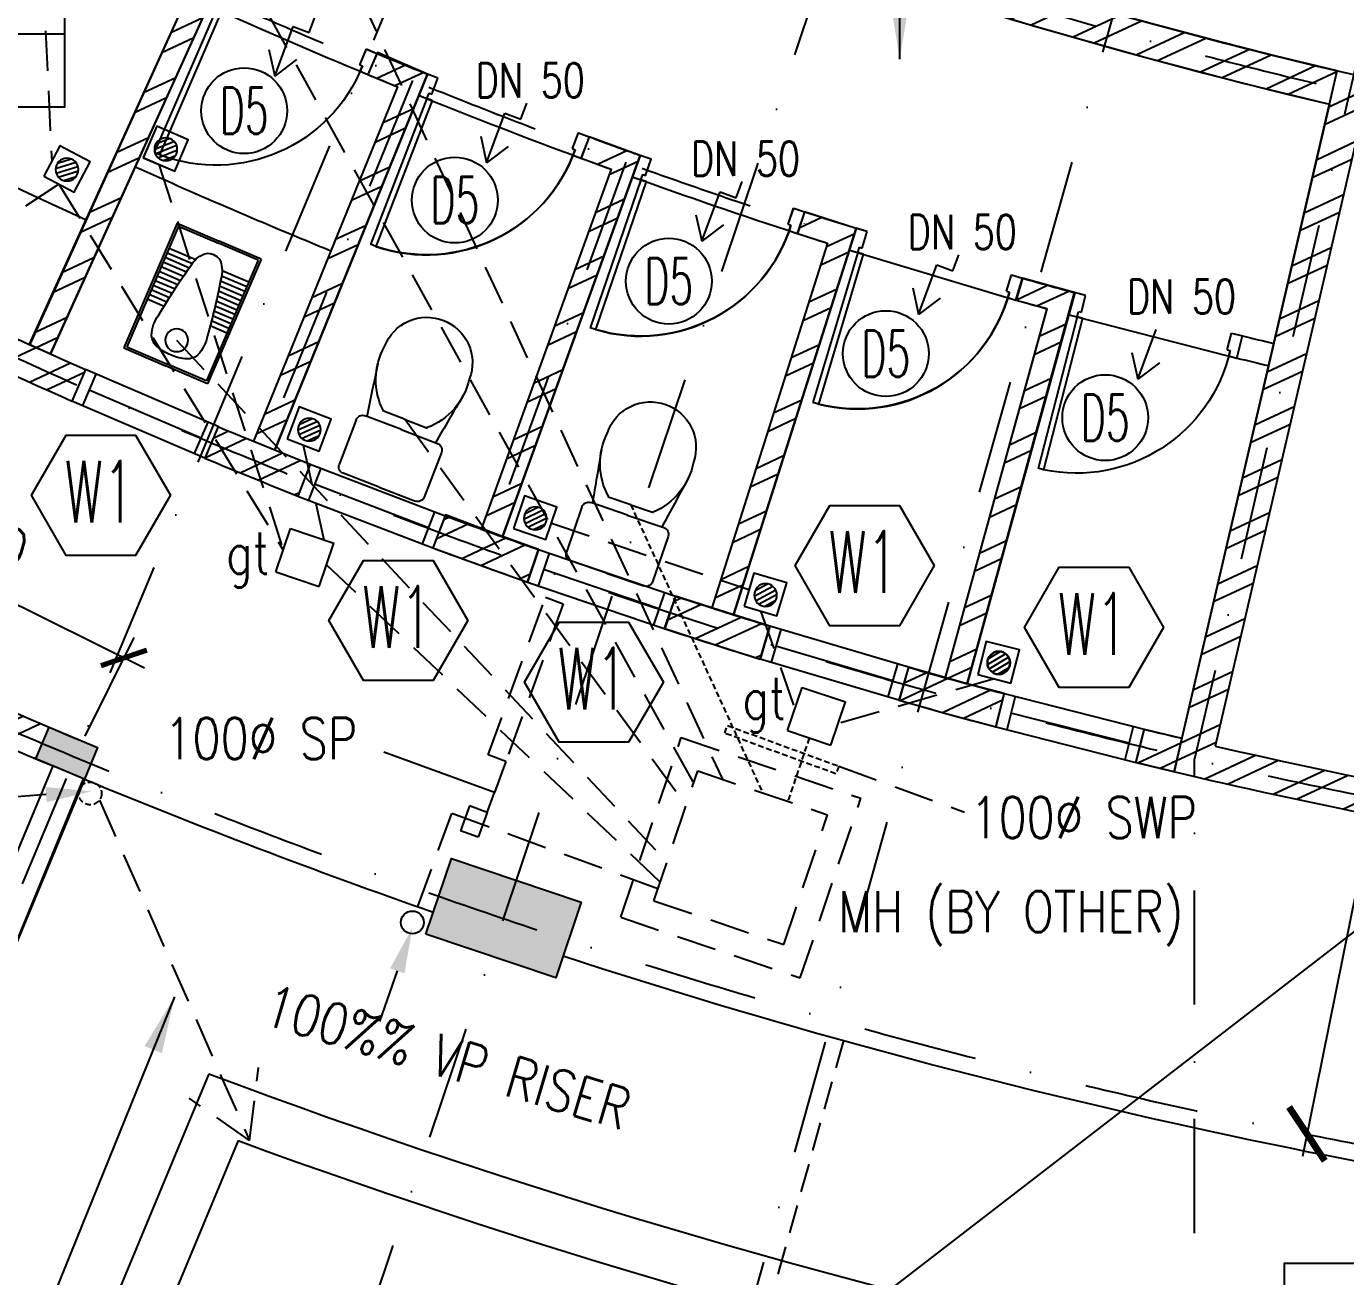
# Model space of a CAD drawing. Extents: x 2879167 to 2959690, y -882003 to -585933.
# Drawn here: x 2902902 to 2908680, y -758434 to -752961 of the extents above; entities that cross this region are included whole.
import ezdxf
from ezdxf.enums import TextEntityAlignment as Align

# ---------------------------------------------------------------- set-up
doc = ezdxf.new("R2010")
doc.units = 0
doc.header["$LTSCALE"] = 1000
doc.header["$MEASUREMENT"] = 0
doc.header["$PDMODE"] = 66
for name, pattern in [('DASHDOT', [1, 0.5, -0.25, 0, -0.25]), ('HIDDEN', [0.375, 0.25, -0.125]), ('HIDDEN2', [0.1875, 0.125, -0.0625])]:
    doc.linetypes.add(name, pattern=pattern)
doc.layers.get('0').update_dxf_attribs({"linetype": 'CONTINUOUS'})
doc.layers.get('DEFPOINTS').update_dxf_attribs({"linetype": 'CONTINUOUS'})
for name, color, linetype in [('-SP', 7, 'CONTINUOUS'), ('COL', 3, 'CONTINUOUS'), ('DIM', 5, 'CONTINUOUS'), ('DR', 5, 'CONTINUOUS'), ('DRAIN', 1, 'CONTINUOUS'), ('Finishes', 1, 'CONTINUOUS'), ('G.T', 52, 'CONTINUOUS'), ('GRID', 6, 'DASHDOT'), ('H', 6, 'CONTINUOUS'), ('h-x', 6, 'CONTINUOUS'), ('LINE', 7, 'CONTINUOUS'), ('SCH-WIN', 7, 'CONTINUOUS'), ('Sch_Door', 7, 'CONTINUOUS'), ('Sch_Window', 2, 'CONTINUOUS'), ('SP', 122, 'HIDDEN'), ('SPEC', 7, 'CONTINUOUS'), ('VP', 1, 'CONTINUOUS'), ('WALL', 2, 'CONTINUOUS'), ('WIN', 5, 'CONTINUOUS'), ('WP', 1, 'HIDDEN')]:
    doc.layers.add(name, color=color, linetype=linetype)
doc.styles.add('ROMANS', font='romans.shx')
doc.styles.get("Standard").update_dxf_attribs({"font": 'Helv.shx'})
doc.dimstyles.get("Standard").update_dxf_attribs({"dimscale": 5, "dimtxt": 1, "dimasz": 2, "dimexe": 1, "dimexo": 1, "dimgap": 1, "dimtad": 0, "dimtih": 1, "dimtoh": 1, "dimdec": 4, "dimzin": 0, "dimdsep": 46, "dimtxsty": 'ROMANS', "dimcen": 1, "dimadec": 0, "dimazin": 0, "dimtfac": 1, "dimtdec": 4, "dimtofl": 0, "dimtmove": 0, "dimatfit": 3, "dimfxl": 0, "dimtolj": 1, "dimtzin": 0, "dimarcsym": 0})
doc.dimstyles.new('STANDARD$0', dxfattribs={"dimscale": 0, "dimtxt": 8, "dimasz": 6, "dimexe": 1, "dimexo": 1, "dimgap": 3, "dimtad": 1, "dimdec": 0, "dimlfac": -1, "dimrnd": 1, "dimzin": 0, "dimdsep": 46, "dimtxsty": 'Standard', "dimcen": 0, "dimclrd": 5, "dimclre": 250, "dimadec": 0, "dimazin": 0, "dimtfac": 1, "dimtdec": 4, "dimtofl": 0, "dimtmove": 0, "dimatfit": 3, "dimfxl": 0, "dimtolj": 1, "dimtzin": 0, "dimarcsym": 0})
pattern_1 = [(25, (488140.78, 188080.5), (-79.240924, 169.93271), []), (25, (488223.83, 188050.26), (-79.240924, 169.93271), [])]

# ---------------------------------------------------------------- blocks, each defined once
blk = doc.blocks.new('A$C2AEF4111')
at = {"layer": 'DR'}
for p, q in [((50, 785), (0, 785)), ((50, 710), (50, 785)), ((710, 785), (760, 785)), ((710, 710), (710, 785)), ((37, 685), (37, 710)), ((50, 710), (37, 710)), ((723, 710), (710, 710)), ((723, 685), (723, 710)), ((37.4, 685), (0, 685)), ((698, 685), (698, 0.4)), ((698, 685), (723, 685)), ((760, 685), (723, 685)), ((723, 685), (723, 0)), ((698, 0.6), (723, 0.6))]:
    blk.add_line(p, q, dxfattribs=at)
blk.add_arc((726.6, 689.9), 689.9, 178.32637, 267.62674, dxfattribs=at)
blk = doc.blocks.new('WC1-AA-P')
for p, q in [((-200, -595), (-200, 0)), ((-200, 0), (0, 0)), ((200, 0), (0, 0)), ((200, -595), (200, 0)), ((-190, -585), (-190, -10)), ((-190, -10), (0, -10)), ((190, -10), (0, -10)), ((190, -585), (190, -10)), ((-190, -238.1), (-109.1, -238.1)), ((-190, -260.1), (-105.6, -260.1)), ((-190, -282.1), (-102.2, -282.1)), ((190, -282.1), (102.2, -282.1)), ((190, -260.1), (105.6, -260.1)), ((190, -238.1), (109.1, -238.1)), ((-190, -304.1), (-99.4, -304.1)), ((-190, -326.1), (-95.2, -326.1)), ((190, -326.1), (95.2, -326.1)), ((190, -304.1), (99.4, -304.1)), ((-190, -348.1), (-91.7, -348.1)), ((-190, -370.1), (-87.5, -370.1)), ((-190, -392.1), (-82.7, -392.1)), ((190, -392.1), (82.7, -392.1)), ((190, -370.1), (87.5, -370.1)), ((190, -348.1), (91.7, -348.1)), ((-190, -414.1), (-78.5, -414.1)), ((-190, -436.1), (-73.6, -436.1)), ((-190, -458.1), (-68.8, -458.1)), ((190, -458.1), (68.8, -458.1)), ((190, -436.1), (73.6, -436.1)), ((190, -414.1), (78.5, -414.1)), ((-190, -480.1), (-62.5, -480.1)), ((190, -480.1), (62.5, -480.1)), ((-200, -595), (0, -595)), ((-190, -585), (0, -585)), ((190, -585), (0, -585)), ((200, -595), (0, -595))]:
    blk.add_line(p, q)
blk.add_circle((-0.3, -122.5), 50)
for centre, radius, start, end in [((-7.2, -240.9), 188, 87.8826, 107.6175), ((7.2, -240.9), 188, 72.3825, 92.1174), ((45.8, -156.5), 166, 159.58955, 193.13024), ((-43.3, -134), 75.3, 106.06409, 151.9346), ((43.3, -134), 75.3, 28.0654, 73.93591), ((-45.8, -156.5), 166, 346.86976, 20.41045), ((2847.9, 190), 2988.5, 187.38536, 192.46133), ((-2847.9, 190), 2988.5, 347.53867, 352.61464), ((40.3, -437), 111.9, 189.22993, 229.64631), ((-40.3, -437), 111.9, 310.35369, 350.77007), ((-0.3, -468), 63, 239.54708, 270), ((0.3, -468), 63, 270, 300.45292)]:
    blk.add_arc(centre, radius, start, end)
blk = doc.blocks.new('WC-CAP-P')
for p, q in [((-84.1, 0), (-254.1, 0)), ((-85, 0), (85, 0)), ((-284.1, -240), (-284.1, -30)), ((115, -240), (115, -30)), ((-84.1, -270), (-254.1, -270)), ((-85, -270), (85, -270)), ((-274.1, -317.5), (-274.1, -317.5)), ((-84.1, -317.5), (-189.6, -317.5)), ((-85, -317.5), (20.5, -317.5)), ((105, -317.5), (105, -317.5))]:
    blk.add_line(p, q)
for centre, radius, start, end in [((-254.1, -30), 30, 90, 180), ((85, -30), 30, 0, 90), ((-254.1, -240), 30, 180, 270), ((23685.1, -4344.3), 24273.9, 170.33681, 170.89893), ((-23854.2, -4344.3), 24273.9, 9.10107, 9.66319), ((85, -240), 30, 270, 0), ((10.3, -540), 296.7, 131.76878, 188.34412), ((-179.4, -540), 296.7, 351.65588, 48.23122), ((-85.8, -584.8), 197.4, 179.51694, 271.02679), ((-83.3, -584.8), 197.4, 268.97321, 0.48306)]:
    blk.add_arc(centre, radius, start, end)
blk = doc.blocks.new('_ARCHTICK')
at = {"color": 0, "linetype": 'ByBlock', "const_width": 0.15}
blk.add_lwpolyline([(-0.5, -0.5), (0.5, 0.5)], dxfattribs=at)
blk = doc.blocks.new('*D31')
at = {"layer": 'DEFPOINTS', "color": 0}
for p in [(2914231.1, -729481.4), (2914231.1, -729481.4), (2913813.5, -731766.6), (2898231.1, -756033.2), (2931005.3, -757318)]:
    blk.add_point(p, dxfattribs=at)
at = {"layer": 'DIM'}
blk.add_arc((2914231.1, -729481.4), 2323, 238.92705, 301.07295, dxfattribs=at)
at = {"layer": 'DIM', "xscale": 200, "yscale": 200, "zscale": 200}
for p, rotation in [((2913032.1, -731471.1), 148.9270490380316), ((2915430.1, -731471.1), 31.07295098388072)]:
    blk.add_blockref('_ARCHTICK', p, dxfattribs=dict(at, rotation=rotation))
at = {"layer": 'DIM', "color": 7, "insert": (2914231.1, -731585.4), "char_height": 200, "attachment_point": 5, "rotation": 0, "style": 'ROMANS'}
blk.add_mtext('\\A1;62°8\'45"', dxfattribs=at)
blk = doc.blocks.new('*D41')
at = {"layer": 'DEFPOINTS', "color": 0}
for p in [(2914231.1, -729481.4), (2914231.1, -729481.4), (2903495.6, -761301), (2905581, -762927.2), (2910577.9, -763029.9)]:
    blk.add_point(p, dxfattribs=at)
at = {"layer": 'DIM'}
for p, q in [((2903463.6, -761395.7), (2903155.3, -762309.6)), ((2910567.1, -763129.3), (2910480.6, -763924.1))]:
    blk.add_line(p, q, dxfattribs=at)
blk.add_arc((2914231.1, -729481.4), 34546.3, 251.35623, 263.78541, dxfattribs=at)
at = {"layer": 'DIM', "xscale": 200, "yscale": 200, "zscale": 200}
for p, rotation in [((2903187.2, -762214.9), 161.3562291409188), ((2910491.4, -763824.7), 353.7854095700074)]:
    blk.add_blockref('_ARCHTICK', p, dxfattribs=dict(at, rotation=rotation))
at = {"layer": 'DIM', "color": 7, "insert": (2906842.8, -763004.1), "char_height": 200, "attachment_point": 5, "rotation": 347.57082, "style": 'ROMANS'}
blk.add_mtext('\\A1;12°25\'45"', dxfattribs=at)
blk = doc.blocks.new('*D42')
at = {"layer": 'DEFPOINTS', "color": 0}
for p in [(2914231.1, -729481.4), (2914231.1, -729481.4), (2896783.4, -758435.8), (2898591.6, -760268.8), (2903495.6, -761301)]:
    blk.add_point(p, dxfattribs=at)
at = {"layer": 'DIM'}
for p, q in [((2896731.8, -758521.4), (2896356.5, -759144.1)), ((2903463.6, -761395.7), (2903159.8, -762296.1))]:
    blk.add_line(p, q, dxfattribs=at)
blk.add_arc((2914231.1, -729481.4), 34532, 238.92705, 251.35623, dxfattribs=at)
at = {"layer": 'DIM', "xscale": 200, "yscale": 200, "zscale": 200}
for p, rotation in [((2896408.1, -759058.5), 148.9270488143155), ((2903191.8, -762201.4), 341.3562291409183)]:
    blk.add_blockref('_ARCHTICK', p, dxfattribs=dict(at, rotation=rotation))
at = {"layer": 'DIM', "color": 7, "insert": (2899806.7, -760615.3), "char_height": 200, "attachment_point": 5, "rotation": 335.14164, "style": 'ROMANS'}
blk.add_mtext('\\A1;12°25\'45"', dxfattribs=at)
blk = doc.blocks.new('*D66')
at = {"layer": 'DEFPOINTS', "color": 0}
for p in [(2901671.6, -754906.6), (2901398.4, -755459.7), (2903115.7, -756158.3)]:
    blk.add_point(p, dxfattribs=at)
at = {"layer": 'DIM', "color": 0}
for p, q in [((2901442.7, -755370), (2901715.9, -754817)), ((2903419.2, -755769.9), (2901581.9, -754862.3)), ((2903160, -756068.7), (2903373.8, -755635.9))]:
    blk.add_line(p, q, dxfattribs=at)
at = {"layer": 'DIM', "color": 0, "xscale": 150, "yscale": 150, "zscale": 150}
for p, rotation in [((2901671.6, -754906.6), 153.7115797951423), ((2903329.5, -755725.6), 333.7115797951423)]:
    blk.add_blockref('_ARCHTICK', p, dxfattribs=dict(at, rotation=rotation))
at = {"layer": 'DIM', "color": 7, "insert": (2902589.1, -755136.8), "char_height": 200, "attachment_point": 5, "rotation": 333.71158, "style": 'ROMANS'}
blk.add_mtext('\\A1;1850', dxfattribs=at)
blk = doc.blocks.new('A$C061803DA')
at = {"layer": 'LINE', "color": 5}
for p, q in [((71.8, 123.1), (27.9, 79.3)), ((96.6, 119.7), (31.3, 54.4)), ((113.5, 108.3), (42.8, 37.6)), ((124.9, 91.4), (59.6, 26.1)), ((126.8, 65.1), (85.9, 24.2))]:
    blk.add_line(p, q, dxfattribs=at)
at = {"layer": 'LINE', "color": 5, "linetype": 'Continuous'}
blk.add_lwpolyline([(150, 150), (150, 0), (0, 0), (0, 150)], close=True, dxfattribs=at)
at = {"layer": 'LINE', "color": 5}
blk.add_circle((77.5, 73.5), 50, dxfattribs=at)
blk = doc.blocks.new('*D75')
at = {"layer": 'DEFPOINTS', "color": 0}
for p in [(2914231.1, -729481.4), (2914231.1, -729481.4), (2901771.2, -761448.6), (2900803, -761708.8), (2903074.2, -762550)]:
    blk.add_point(p, dxfattribs=at)
at = {"layer": 'DIM'}
blk.add_arc((2914231.1, -729481.4), 34309.7, 247.38014, 251.35624, dxfattribs=at)
at = {"layer": 'DIM', "xscale": 200, "yscale": 200, "zscale": 200}
for p, rotation in [((2901035.1, -761151.9), 157.3801448760724), ((2903262.9, -761990.6), 341.3562392169155)]:
    blk.add_blockref('_ARCHTICK', p, dxfattribs=dict(at, rotation=rotation))
at = {"layer": 'DIM', "color": 7, "insert": (2902218.9, -761385.6), "char_height": 200, "attachment_point": 5, "rotation": 339.36819, "style": 'ROMANS'}
blk.add_mtext('\\A1;3°58\'34"', dxfattribs=at)
blk = doc.blocks.new('*D76')
at = {"layer": 'DEFPOINTS', "color": 0}
for p in [(2914231.1, -729481.4), (2914231.1, -729481.4), (2903828.1, -762175.9), (2903070, -762562.4), (2904804.9, -763097.8)]:
    blk.add_point(p, dxfattribs=at)
at = {"layer": 'DIM'}
blk.add_arc((2914231.1, -729481.4), 34309.7, 251.35623, 254.33615, dxfattribs=at)
at = {"layer": 'DIM', "xscale": 200, "yscale": 200, "zscale": 200}
for p, rotation in [((2903262.9, -761990.6), 161.3562293810234), ((2904967.8, -762516.9), 344.3361454312286)]:
    blk.add_blockref('_ARCHTICK', p, dxfattribs=dict(at, rotation=rotation))
at = {"layer": 'DIM', "color": 7, "insert": (2904176.5, -762055.5), "char_height": 200, "attachment_point": 5, "rotation": 342.84619, "style": 'ROMANS'}
blk.add_mtext('\\A1;2°58\'48"', dxfattribs=at)
blk = doc.blocks.new('*D130')
at = {"layer": 'DEFPOINTS', "color": 0, "ltscale": 0.1}
for p in [(2914231.1, -729481.4), (2908510.4, -757809.5)]:
    blk.add_point(p, dxfattribs=at)
at = {"layer": 'DIM', "ltscale": 0.1}
blk.add_line((2914250.9, -729383.4), (2908490.6, -757907.6), dxfattribs=at)
at = {"layer": 'DIM', "ltscale": 0.1, "xscale": 200, "yscale": 200, "zscale": 200, "rotation": 258.5830123765257}
blk.add_blockref('_ARCHTICK', (2908510.4, -757809.5), dxfattribs=at)
at = {"layer": 'DIM', "color": 7, "ltscale": 0.1, "insert": (2909549.8, -751436.9), "char_height": 200, "attachment_point": 5, "rotation": 78.58301, "style": 'ROMANS'}
blk.add_mtext('\\A1;R28900', dxfattribs=at)

msp = doc.modelspace()

# ---------------------------------------------------------------- hatches: boundary and pattern name
at = {"layer": 'H', "ltscale": 0.1}
h = msp.add_hatch(dxfattribs=at)
h.set_pattern_fill('ANSI32', color=256, scale=500, angle=340, style=0)
h.set_pattern_definition(pattern_1)
h.paths.add_polyline_path([(2901043.8, -751510.9, 0.001009), (2901132.9, -751564), (2901207.1, -751433.7, -0.002449), (2900992.7, -751305), (2900691.8, -751804.4), (2900820.3, -751881.8)])
h.paths.add_polyline_path([(2900063.7, -752846.8), (2899986.3, -752975.2, 0.032012), (2903101.9, -754601.5), (2903101.9, -754601.5), (2903161.1, -754463.6, -0.032)])
h.paths.add_polyline_path([(2903742.6, -754713.3), (2903683.4, -754851.1, 0.00401), (2904091.7, -755017), (2904091.7, -755017), (2904145.4, -754877, -0.003978)])
h = msp.add_hatch(dxfattribs=at)
h.set_pattern_fill('ANSI32', color=256, scale=500, angle=340, style=0)
h.set_pattern_definition(pattern_1)
h.paths.add_polyline_path([(2904844.8, -751922.5), (2904796.4, -752064.8), (2905067.6, -752178.3), (2905491.7, -752342.9), (2905899.6, -752502.1), (2906331.1, -752646.4), (2906799.8, -752800.9), (2907327.3, -752962.5), (2907811.2, -753099.4), (2908231.7, -753209.7), (2908608.6, -753301.8), (2908642.6, -753155.7), (2908369.3, -753089.6), (2908102.3, -753021.6), (2907826.4, -752948.1), (2907422.6, -752834.1), (2907004.7, -752708.2), (2906529.8, -752555.1), (2906218.5, -752448.8), (2905962.2, -752357.8), (2905670.4, -752250.2), (2905403.9, -752148.3), (2905098.2, -752026.8)])
h = msp.add_hatch(dxfattribs=at)
h.set_pattern_fill('ANSI32', color=256, scale=500, angle=340, style=0)
h.set_pattern_definition(pattern_1)
h.paths.add_polyline_path([(2904658.3, -753170.3), (2904439.6, -753075.7), (2904397.8, -753172.4), (2904528, -753225.3), (2903897.4, -754777), (2903990, -754814.7)])
h.paths.add_polyline_path([(2903740.3, -752778.3), (2903649.2, -752737), (2902914, -754352.6), (2903008.3, -754395.3)])
h.paths.add_polyline_path([(2905367.1, -753444.5), (2905332.4, -753538.3), (2905462.9, -753586.2), (2904893.4, -755161.4), (2904987.4, -755195.4), (2905590.9, -753526.2)])
h.paths.add_polyline_path([(2905145.1, -755251.6), (2904987.7, -755194.6), (2904738.1, -755098.8), (2904682.5, -755243.8), (2904889.4, -755319.5), (2905096.9, -755393.6)])
h.paths.add_polyline_path([(2906116.1, -755730.6), (2906158.7, -755586.8), (2905903.6, -755506.6), (2905744.4, -755455.1), (2905697.8, -755597.6), (2905905.8, -755664.7)])
h.paths.add_polyline_path([(2906536.8, -753845.3), (2906309.9, -753772.6), (2906278.9, -753867.6), (2906411.3, -753910.3), (2905903.6, -755506.6), (2905998.9, -755536.9)])
h.paths.add_polyline_path([(2907492.8, -754126.8), (2907379.4, -754095.6), (2907264.6, -754063.3), (2907237.3, -754159.5), (2907371.6, -754196.5), (2906926.6, -755812), (2907023, -755838.6)])
h.paths.add_polyline_path([(2907184.6, -755882.2), (2907023, -755838.6), (2906765.4, -755766.7), (2906724.4, -755911), (2906935, -755969.9), (2907147.6, -756027.6)])
h.paths.add_polyline_path([(2907962.4, -756077.6), (2907928.4, -756223.7), (2907760.9, -756183.7), (2907797.9, -756038.3)])
h = msp.add_hatch(dxfattribs=at)
h.set_pattern_fill('ANSI32', color=256, scale=500, angle=340, style=0)
h.set_pattern_definition(pattern_1)
h.paths.add_polyline_path([(2911688.5, -753673.2, -0.031785), (2908642.6, -753155.7), (2908608.6, -753301.8), (2908342.2, -754446.2), (2908342.2, -754446.2), (2908342.2, -754446.2), (2907928.4, -756223.7, 0.031424), (2911329.5, -756802.8), (2911418.8, -755982.7), (2911269.6, -755966.5), (2911196.6, -756637.4, -0.028684), (2908108.5, -756111.6), (2908754.7, -753335.8, 0.028522), (2911505.1, -753804.1), (2911432, -754475.3), (2911581.1, -754491.5), (2911654.2, -753820.4)])
h = msp.add_hatch(dxfattribs=at)
h.set_pattern_fill('ANSI32', color=256, scale=500, angle=340, style=0)
h.set_pattern_definition(pattern_1)
h.paths.add_polyline_path([(2899611.5, -754323.8), (2899534, -754452.3, 0.03297), (2902944, -756167.6), (2902944, -756167.6), (2903001.9, -756029.2, -0.032951)])
h = msp.add_hatch(dxfattribs=at)
h.set_pattern_fill('AR-CONC', color=256, scale=35, style=0)
h.set_pattern_definition([(50, (488140.78, 188080.5), (251.041064, -21.963247), [26.25, -288.75]), (355, (488140.78, 188080.5), (-48.562967, 263.267247), [21, -231]), (100.4514, (488161.7, 188078.67), (202.478284, 241.30384), [22.309067, -245.39974]), (46.1842, (488140.78, 188150.5), (373.534367, -57.931655), [39.375, -433.125]), (96.6356, (488171.9, 188145.67), (327.131947, 340.941255), [33.4636, -368.09955]), (351.1842, (488140.78, 188150.5), (327.13168, 340.94151), [31.5, -346.5]), (21, (488175.78, 188133), (208.917468, -140.916612), [26.25, -288.75]), (326, (488175.78, 188133), (85.160366, 253.802516), [21, -231]), (71.4514, (488193.19, 188121.25), (294.07792, 112.885674), [22.309067, -245.39974]), (37.5, (488140.78, 188080.495), (4.2559494, 116.5128488), [0, -228.2, 0, -234.5, 0, -231.875]), (7.5, (488140.78, 188080.5), (92.074338, 138.044099), [0, -133.7, 0, -222.95, 0, -88.375]), (327.5, (488062.73, 188080.495), (186.8378527, -7.894205), [0, -87.5, 0, -273, 0, -362.25]), (317.5, (488027.73, 188080.5), (204.115159, 35.036744), [0, -113.75, 0, -181.3, 0, -257.25])])
h.paths.add_polyline_path([(2903214, -756117.9), (2903213.9, -756117.9, -0.001991), (2903002.1, -756029.3), (2903001.9, -756029.2), (2902944, -756167.6), (2903156.2, -756256.3), (2903156.2, -756256.3)])
h.paths.add_polyline_path([(2905332.5, -756795), (2904764, -756603.1), (2904652.1, -756934.8), (2904794.2, -756982.7), (2904794.2, -756982.7), (2905220.6, -757126.6)])
h.paths.add_polyline_path([(2897688.2, -757369.3), (2897628, -757333.1, -0.001769), (2897431.3, -757214.9), (2897431.1, -757214.8), (2897353.8, -757343.3), (2897550.9, -757461.8, 0.000537), (2897611.1, -757497.6)])
h.paths.add_polyline_path([(2901771.2, -759579.3), (2901494.6, -759463.2), (2901552.6, -759324.9), (2901829.2, -759440.9)])

# ---------------------------------------------------------------- linework, layer by layer
at = {"layer": '-SP', "ltscale": 0.1}
for p, q in [((2904952.2, -756315), (2904467.1, -756137.9)), ((2904920.4, -756402), (2904952.2, -756315)), ((2904842.6, -756373.6), (2904802.8, -756482.7)), ((2904920.4, -756402), (2904842.6, -756373.6)), ((2904920.4, -756402), (2904880.6, -756511.1)), ((2904880.6, -756511.1), (2904802.8, -756482.7))]:
    msp.add_line(p, q, dxfattribs=at)
at = {"ltscale": 2}
for p, q in [((2906507.8, -753941), (2907236.1, -754159.2)), ((2907467.8, -754223.7), (2908204.1, -754413.3)), ((2903702, -757546.3), (2902316.6, -760871.3))]:
    msp.add_line(p, q, dxfattribs=at)
for radius, start, end in [(26725, 239.08431, 245.53845), (25650, 245.75693, 247.45843), (25650, 247.99562, 249.69712), (26425, 245.75366, 247.77552), (25650, 250.23431, 251.93578), (28975, 247.52844, 250.76299), (28975, 251.94947, 263.19217), (29975, 249.43539, 266.55731)]:
    msp.add_arc((2914231.1, -729481.4), radius, start, end, dxfattribs=at)
at = {"layer": 'COL', "color": 3, "ltscale": 2}
for points in [[(2903156.2, -756256.3), (2902944, -756167.6), (2903001.9, -756029.2), (2903214, -756117.9)], [(2904652.1, -756934.8), (2904764, -756603.1), (2905332.5, -756795), (2905220.6, -757126.6)]]:
    msp.add_lwpolyline(points, close=True, dxfattribs=at)
at = {"layer": 'DIM', "ltscale": 0.1}
msp.add_line((2879495.8, -779461.5), (2957224.8, -719510.5), dxfattribs=at)
at = {"layer": 'DR'}
for p, q in [((2903734.5, -752884.7), (2903462.5, -753513.4)), ((2903757.5, -752894.7), (2903485.7, -753523)), ((2904362.1, -753129), (2904391.9, -753060.2)), ((2904391.9, -753060.2), (2904437.8, -753080)), ((2904362.1, -753129), (2904374.1, -753134.2)), ((2904364.1, -753157.1), (2904374.1, -753134.2)), ((2904363.8, -753157), (2904398.1, -753171.8)), ((2904704.9, -753188.3), (2904658.3, -753170.3)), ((2904677.9, -753258.3), (2904704.9, -753188.3)), ((2904622.2, -753263.6), (2904656.7, -753276.9)), ((2904656.7, -753276.9), (2904665.7, -753253.6)), ((2904665.7, -753253.6), (2904677.9, -753258.3)), ((2904656.7, -753276.9), (2904409.5, -753915.8)), ((2904680, -753285.9), (2904433, -753924.4)), ((2904680, -753285.9), (2904656.7, -753276.9)), ((2905293.4, -753496.4), (2905320.5, -753426.5)), ((2905320.5, -753426.5), (2905367.1, -753444.5)), ((2905293.4, -753496.4), (2905305.5, -753501.1)), ((2905296.2, -753524.3), (2905331, -753537.8)), ((2905296.5, -753524.4), (2905305.5, -753501.1)), ((2905638.2, -753542.4), (2905590.9, -753526.2)), ((2905613.9, -753613.3), (2905638.2, -753542.4)), ((2905593.5, -753632.7), (2905601.6, -753609.1)), ((2905601.6, -753609.1), (2905613.9, -753613.3)), ((2905593.5, -753632.7), (2905371.4, -754280.7)), ((2905617.2, -753640.9), (2905395.2, -754288.4)), ((2905558.5, -753620.7), (2905593.5, -753632.7)), ((2905617.2, -753640.9), (2905593.5, -753632.7)), ((2906238.3, -753827.3), (2906262.6, -753756.4)), ((2906262.6, -753756.4), (2906309.9, -753772.6)), ((2906238.3, -753827.3), (2906250.6, -753831.5)), ((2906242.5, -753855.2), (2906250.6, -753831.5)), ((2906242.1, -753855.1), (2906277.5, -753867.2)), ((2906584.4, -753859.6), (2906536.5, -753845.2)), ((2906562.9, -753931.4), (2906584.4, -753859.6)), ((2904433.1, -753924.2), (2904409.8, -753915.2)), ((2904433.1, -753924.2), (2904409.8, -753915.2)), ((2906543.3, -753951.6), (2906346.7, -754607.8)), ((2906567.2, -753958.8), (2906370.8, -754614.6)), ((2906507.8, -753941), (2906543.3, -753951.6)), ((2906543.3, -753951.6), (2906550.5, -753927.7)), ((2906567.2, -753958.8), (2906543.3, -753951.6)), ((2906550.5, -753927.7), (2906562.9, -753931.4)), ((2907195.1, -754120.8), (2907216.7, -754049)), ((2907216.7, -754049), (2907264.6, -754063.3)), ((2907195.1, -754120.8), (2907207.6, -754124.5)), ((2907200.4, -754148.5), (2907207.6, -754124.5)), ((2907200.1, -754148.4), (2907235.9, -754159.1)), ((2905395.2, -754288.3), (2905371.6, -754280.2)), ((2906370.8, -754614.4), (2906346.9, -754607.3))]:
    msp.add_line(p, q, dxfattribs=at)
for centre, start, end in [((2904655.1, -753271.1), 251.2215, 340.52188), ((2905591.7, -753627), 253.45253, 342.75291), ((2906541.3, -753946), 255.6982, 344.99858)]:
    msp.add_arc(centre, 689.9, start, end, dxfattribs=at)
at = {"layer": 'DRAIN', "color": 1, "ltscale": 2}
msp.add_line((2903829.3, -757838.8), (2902443.5, -761164.7), dxfattribs=at)
msp.add_arc((2914231.1, -729481.4), 30205, 249.85636, 266.58356, dxfattribs=at)
at = {"layer": 'Finishes'}
msp.add_line((2901870.6, -752993.2), (2903070.8, -752993.2), dxfattribs=at)
msp.add_lwpolyline([(2901870.6, -753312.8), (2903070.8, -753312.8), (2903070.8, -752672.9), (2901870.6, -752672.9)], close=True, dxfattribs=at)
at = {"layer": 'G.T', "ltscale": 0.1}
for p, q in [((2903995.4, -755348.6), (2904059.4, -755159.1)), ((2904059.4, -755159.1), (2904248.9, -755223.1)), ((2904185, -755412.6), (2904248.9, -755223.1)), ((2903995.4, -755348.6), (2904185, -755412.6)), ((2906236, -756044.1), (2906299.9, -755854.6)), ((2906299.9, -755854.6), (2906489.4, -755918.6)), ((2906425.5, -756108.1), (2906489.4, -755918.6)), ((2906236, -756044.1), (2906425.5, -756108.1))]:
    msp.add_line(p, q, dxfattribs=at)
at = {"layer": 'GRID'}
for p, q in [((2914231.1, -729481.4), (2900803, -761708.8)), ((2903070, -762562.4), (2914231.1, -729481.4)), ((2914231.1, -729481.4), (2904804.9, -763097.8)), ((2914231.1, -729481.4), (2908018.4, -756167.8)), ((2904593.1, -753197.8), (2903915.5, -754865.4)), ((2905526.9, -753556.2), (2904914.9, -755249)), ((2908018.4, -766244.5), (2908018.4, -756167.8))]:
    msp.add_line(p, q, dxfattribs=at)
for radius, start, end in [(24400, 238.92705, 301.24907), (25600, 239.10316, 252.4173), (27400, 234.58389, 305.41611), (28900, 234.80971, 305.04123), (32500, 235.39893, 304.60107)]:
    msp.add_arc((2914231.1, -729481.4), radius, start, end, dxfattribs=at)
at = {"layer": 'H', "color": 2, "lineweight": 0, "ltscale": 0.1}
for p, q in [((2903164.6, -753807.5), (2903649.2, -752737)), ((2904437.8, -753080), (2904398.1, -753171.8)), ((2904528, -753225.3), (2904236.2, -753943.3)), ((2903379.4, -753575.4), (2903008.3, -754395.3)), ((2906309.9, -753772.6), (2906277.5, -753867.2)), ((2903101.9, -754601.5), (2903161.1, -754463.6)), ((2903161.1, -754463.6), (2903101.9, -754601.5))]:
    msp.add_line(p, q, dxfattribs=at)
at = {"layer": 'H', "color": 5, "lineweight": 0, "ltscale": 0.1}
for p, q in [((2904362.1, -753129), (2904391.9, -753060.2)), ((2904391.9, -753060.2), (2904436.3, -753079.4)), ((2904374.1, -753134.2), (2904362.1, -753129)), ((2904363.9, -753157.6), (2904374.1, -753134.2)), ((2904658.3, -753170.3), (2904704.9, -753188.3)), ((2904704.9, -753188.3), (2904658.3, -753170.3)), ((2904704.9, -753188.3), (2904677.9, -753258.3)), ((2904677.9, -753258.3), (2904704.9, -753188.3)), ((2904665.7, -753253.6), (2904656.7, -753276.9)), ((2904656.7, -753276.9), (2904665.7, -753253.6)), ((2904677.9, -753258.3), (2904665.7, -753253.6)), ((2904665.7, -753253.6), (2904677.9, -753258.3)), ((2904409.8, -753915.2), (2904656.7, -753276.9)), ((2904680, -753285.9), (2904471.2, -753825.8)), ((2904656.7, -753276.9), (2904680, -753285.9)), ((2905293.4, -753496.4), (2905320.5, -753426.5)), ((2905320.5, -753426.5), (2905293.4, -753496.4)), ((2905320.5, -753426.5), (2905367.1, -753444.5)), ((2905367.1, -753444.5), (2905320.5, -753426.5)), ((2905305.5, -753501.1), (2905293.4, -753496.4)), ((2905293.4, -753496.4), (2905305.5, -753501.1)), ((2905590.9, -753526.2), (2905638.2, -753542.4)), ((2905638.2, -753542.4), (2905590.9, -753526.2)), ((2905638.2, -753542.4), (2905613.9, -753613.3)), ((2905613.9, -753613.3), (2905638.2, -753542.4)), ((2905601.6, -753609.1), (2905593.5, -753632.7)), ((2905593.5, -753632.7), (2905601.6, -753609.1)), ((2905613.9, -753613.3), (2905601.6, -753609.1)), ((2905601.6, -753609.1), (2905613.9, -753613.3)), ((2905593.5, -753632.7), (2905617.2, -753640.9)), ((2906238.3, -753827.3), (2906262.6, -753756.4)), ((2906262.6, -753756.4), (2906309.9, -753772.6)), ((2906250.6, -753831.5), (2906238.3, -753827.3)), ((2906242.5, -753855.2), (2906250.6, -753831.5)), ((2906242.7, -753855.3), (2906242.5, -753855.2)), ((2906277.5, -753867.2), (2906242.7, -753855.3)), ((2904412.9, -753916.4), (2904409.8, -753915.2)), ((2903101.9, -754601.5), (2903101.9, -754601.5))]:
    msp.add_line(p, q, dxfattribs=at)
at = {"layer": 'H', "color": 2, "lineweight": 0, "ltscale": 0.1}
for radius, start, end in [(27325, 238.76979, 246.1011), (27475, 238.77065, 246.10473), (27475, 238.77065, 246.10473), (25550, 247.45815, 247.99606), (25550, 247.46173, 247.99606), (25650, 247.45843, 247.77224), (25550, 249.70044, 250.23474), (25550, 249.70044, 250.23474), (27325, 245.75009, 246.1011)]:
    msp.add_arc((2914231.1, -729481.4), radius, start, end, dxfattribs=at)
at = {"layer": 'H', "color": 7, "lineweight": 0, "ltscale": 0.1}
for radius, start, end in [(25650, 245.89919, 247.37574), (26425, 245.75366, 247.77552)]:
    msp.add_arc((2914231.1, -729481.4), radius, start, end, dxfattribs=at)
at = {"layer": 'H', "color": 5, "lineweight": 0, "ltscale": 0.1}
msp.add_arc((2905591.7, -753627), 689.9, 312.87705, 340.67632, dxfattribs=at)
msp.add_arc((2905591.7, -753627), 689.9, 312.87705, 340.67632, dxfattribs=at)
at = {"layer": 'h-x', "ltscale": 0.1}
msp.add_line((2907928.4, -756223.7), (2908642.6, -753155.7), dxfattribs=at)
for points in [[(2904844.8, -751922.5), (2904796.4, -752064.8), (2905067.6, -752178.3), (2905491.7, -752342.9), (2905899.6, -752502.1), (2906331.1, -752646.4), (2906799.8, -752801), (2907327.3, -752962.5), (2907811.2, -753099.4), (2908231.7, -753209.7), (2908608.6, -753301.8), (2908642.6, -753155.7), (2908369.3, -753089.6), (2908102.3, -753021.6), (2907826.4, -752948.1), (2907422.6, -752834.1), (2907004.7, -752708.2), (2906529.8, -752555.1), (2906218.5, -752448.8), (2905962.2, -752357.8), (2905670.4, -752250.2), (2905403.9, -752148.3), (2905098.2, -752026.8)], [(2903740.3, -752778.3), (2903649.2, -752737), (2902914, -754352.6), (2903008.3, -754395.3)], [(2904658.3, -753170.3), (2904439.6, -753075.7), (2904397.8, -753172.4), (2904528, -753225.3), (2903897.4, -754777.1), (2903990, -754814.7)], [(2905367.1, -753444.5), (2905332.4, -753538.3), (2905462.9, -753586.2), (2904893.4, -755161.4), (2904987.4, -755195.4), (2905590.9, -753526.2)], [(2906536.8, -753845.3), (2906309.9, -753772.6), (2906278.9, -753867.6), (2906411.3, -753910.3), (2905903.6, -755506.6), (2905998.9, -755536.9)], [(2907492.8, -754126.8), (2907379.4, -754095.6), (2907264.6, -754063.3), (2907237.3, -754159.5), (2907371.6, -754196.5), (2906926.6, -755812), (2907023, -755838.6)], [(2905145.1, -755251.6), (2904987.7, -755194.6), (2904738.1, -755098.8), (2904682.5, -755243.8), (2904889.4, -755319.5), (2905096.9, -755393.6)], [(2906116.1, -755730.6), (2906158.7, -755586.8), (2905903.6, -755506.6), (2905744.4, -755455.1), (2905697.8, -755597.6), (2905905.8, -755664.7)], [(2907184.6, -755882.2), (2907023, -755838.6), (2906765.4, -755766.7), (2906724.4, -755911), (2906935, -755969.9), (2907147.6, -756027.6)], [(2907962.4, -756077.6), (2907928.4, -756223.7), (2907760.9, -756183.7), (2907797.9, -756038.3)], [(2901690.8, -759383.3), (2901829.1, -759441.3), (2901909.8, -759247.7), (2902017, -758990.4), (2902299.6, -758312), (2902597.1, -757598.1), (2902833.9, -757029.7), (2902925.4, -756810.2), (2902981.5, -756671.1), (2903152, -756254.6), (2903017.7, -756198.7)]]:
    msp.add_lwpolyline(points, close=True, dxfattribs=at)
at = {"layer": 'LINE', "color": 5}
for p, q in [((2907111.3, -755754.4), (2907190.6, -755707.2)), ((2907114.1, -755729.4), (2907167.4, -755697.7))]:
    msp.add_line(p, q, dxfattribs=at)
at = {"layer": 'LINE', "color": 5, "linetype": 'Continuous'}
for points in [[(2903414, -753535.9), (2903551.9, -753595), (2903611.1, -753457.2), (2903473.2, -753398)], [(2902978.5, -753616.5), (2903111.4, -753686.2), (2903181.1, -753553.4), (2903048.2, -753483.7)], [(2907068.7, -755798.6), (2907214.1, -755835.6), (2907251.1, -755690.3), (2907105.7, -755653.3)]]:
    msp.add_lwpolyline(points, close=True, dxfattribs=at)
at = {"layer": 'LINE', "color": 5}
msp.add_circle((2907160.8, -755747.3), 50, dxfattribs=at)
at = {"layer": 'SCH-WIN', "ltscale": 0.1}
for points in [[(2903532.8, -755013.6), (2903380.8, -755276.9), (2903076.8, -755276.9), (2902924.8, -755013.6), (2903076.8, -754750.4), (2903380.8, -754750.4)], [(2906877.4, -755321.4), (2906725.4, -755584.6), (2906421.4, -755584.6), (2906269.4, -755321.4), (2906421.4, -755058.1), (2906725.4, -755058.1)], [(2904835.2, -755561.9), (2904683.2, -755825.2), (2904379.2, -755825.2), (2904227.2, -755561.9), (2904379.2, -755298.7), (2904683.2, -755298.7)], [(2907881.8, -755592.3), (2907729.8, -755855.6), (2907425.9, -755855.6), (2907273.9, -755592.3), (2907425.9, -755329.1), (2907729.8, -755329.1)], [(2905691.9, -755831.7), (2905539.9, -756095), (2905235.9, -756095), (2905083.9, -755831.7), (2905235.9, -755568.5), (2905539.9, -755568.5)]]:
    msp.add_lwpolyline(points, close=True, dxfattribs=at)
at = {"layer": 'Sch_Door', "ltscale": 0.1}
for centre in [(2903856.2, -753330.3), (2904778.9, -753721.6), (2905716, -754076.5), (2906666.4, -754393.7), (2907627, -754674)]:
    msp.add_circle(centre, 187.8, dxfattribs=at)
at = {"layer": 'SP', "ltscale": 0.7}
for p, q in [((2903193.7, -751522.2), (2905824, -756275.3)), ((2903919.5, -751870.8), (2905950.4, -756256.9)), ((2903560.3, -754335), (2905708, -756619.2)), ((2904560.9, -754681.8), (2905791.7, -756371)), ((2904924.1, -756150.4), (2905176, -755460.5)), ((2905176, -755460.5), (2905253.8, -755489)), ((2905253.8, -755489), (2905001.9, -756178.8)), ((2905001.9, -756178.8), (2904924.1, -756150.4)), ((2905001.9, -756178.8), (2904952.2, -756315))]:
    msp.add_line(p, q, dxfattribs=at)
at = {"layer": 'SP', "ltscale": 0.1}
msp.add_line((2905548.9, -755055.3), (2906126.8, -756316.4), dxfattribs=at)
at = {"layer": 'SPEC', "color": 7}
for p, q in [((2904140.4, -752987.8), (2904166.4, -752917.4)), ((2903990.1, -753178.4), (2904070.1, -752961.8)), ((2904070.1, -752961.8), (2904140.4, -752987.8)), ((2903964.6, -753062.4), (2903990.1, -753178.4)), ((2904084.9, -753106.8), (2903990.1, -753178.4)), ((2905067.8, -753367.6), (2905093.8, -753297.2)), ((2904917.5, -753558.2), (2904997.5, -753341.6)), ((2904997.5, -753341.6), (2905067.8, -753367.6)), ((2904892, -753442.3), (2904917.5, -753558.2)), ((2905012.3, -753486.7), (2904917.5, -753558.2)), ((2906010.4, -753711.3), (2906036.4, -753640.9)), ((2905860.1, -753901.9), (2905940.1, -753685.3)), ((2905940.1, -753685.3), (2906010.4, -753711.3)), ((2905834.6, -753786), (2905860.1, -753901.9)), ((2905954.9, -753830.3), (2905860.1, -753901.9)), ((2906809.7, -754222.3), (2906889.6, -754005.7)), ((2906889.6, -754005.7), (2906960, -754031.7)), ((2906960, -754031.7), (2906985.9, -753961.3)), ((2906784.1, -754106.4), (2906809.7, -754222.3)), ((2906904.4, -754150.8), (2906809.7, -754222.3)), ((2907769.7, -754505), (2907849.6, -754288.4)), ((2907744.1, -754389), (2907769.7, -754505)), ((2907864.4, -754433.4), (2907769.7, -754505))]:
    msp.add_line(p, q, dxfattribs=at)
at = {"layer": 'SPEC', "color": 161}
for p, q in [((2902988.7, -756324.3), (2902432, -756365.6)), ((2904526.6, -757095.5), (2904448.7, -757317.6))]:
    msp.add_line(p, q, dxfattribs=at)
at = {"layer": 'SPEC', "color": 1}
msp.add_lwpolyline([(2909620.8, -758376.1), (2908411.4, -758376.1), (2908411.4, -758683.1), (2909620.8, -758683.1)], close=True, dxfattribs=at)
at = {"layer": 'SPEC', "color": 161}
for points in [[(2902986.3, -756291), (2902991.2, -756357.5), (2903188.2, -756309.5)], [(2904558.1, -757106.5), (2904495.2, -757084.4), (2904592.8, -756906.7)]]:
    msp.add_solid(points, dxfattribs=at)
at = {"layer": 'VP', "linetype": 'HIDDEN', "ltscale": 0.7}
for p in [(2904616.2, -756814.6), (2905668.4, -756736.5)]:
    msp.add_line(p, (2904765.2, -756406.7), dxfattribs=at)
at = {"layer": 'VP', "ltscale": 0.1}
msp.add_circle((2904592.8, -756883.7), 50, dxfattribs=at)
at = {"layer": 'WALL'}
for p, q in [((2903649.2, -752737), (2902917.2, -754354.1)), ((2903740.3, -752778.3), (2903008.3, -754395.3)), ((2904437.8, -753080), (2904397.8, -753172.4)), ((2904658.3, -753170.3), (2903990, -754814.7)), ((2904528, -753225.3), (2903897.4, -754777)), ((2908608.6, -753301.8), (2907962.4, -756077.7)), ((2908754.7, -753335.8), (2908108.4, -756111.7)), ((2905367.1, -753444.5), (2905330.8, -753538.4)), ((2905590.9, -753526.2), (2904987.4, -755195.4)), ((2905462.9, -753586.2), (2904893.4, -755161.4)), ((2906309.9, -753772.5), (2906277.5, -753867.1)), ((2906536.8, -753845.3), (2905998.9, -755536.9)), ((2906411.2, -753910.3), (2905903.6, -755506.6)), ((2907236.1, -754159.2), (2907264.6, -754063.3)), ((2907494.4, -754127.3), (2907023, -755838.6)), ((2907371.4, -754197.1), (2906926.6, -755812)), ((2908204.1, -754413.3), (2908228.8, -754316.3)), ((2903161.1, -754463.6), (2903101.9, -754601.5)), ((2903742.6, -754713.3), (2903683.4, -754851.1)), ((2904145.4, -754877), (2904091.7, -755017)), ((2904736.2, -755103.7), (2904682.5, -755243.8)), ((2905145.1, -755251.6), (2905096.9, -755393.6)), ((2905744.4, -755455.1), (2905696.1, -755597.1)), ((2906158.7, -755586.8), (2906116.1, -755730.6)), ((2906765.4, -755766.7), (2906722.8, -755910.6)), ((2907184.6, -755882.2), (2907147.6, -756027.6)), ((2907797.9, -756038.3), (2907760.9, -756183.7)), ((2903017.7, -756198.6), (2901690.8, -759383.2)), ((2903156.2, -756256.3), (2901771.5, -759579.4)), ((2903156.2, -756256.3), (2902983.1, -756671.7))]:
    msp.add_line(p, q, dxfattribs=at)
at = {"layer": 'WALL', "color": 5, "linetype": 'HIDDEN2'}
msp.add_line((2906480.3, -757400.5), (2905508.3, -760866.8), dxfattribs=at)
at = {"layer": 'WALL'}
for radius, start, end in [(24325, 239.29214, 269.82334), (24475, 242.46172, 256.7191), (27325, 238.76979, 246.1011), (27475, 238.77065, 246.10473), (25550, 247.46173, 247.99606), (25650, 247.45843, 247.77224), (25550, 249.70042, 250.23474), (25650, 249.69712, 250.01093), (25550, 251.9391, 252.47343), (25650, 251.93578, 252.24977), (25550, 254.17721, 254.71211), (25650, 254.17447, 254.4883), (28825, 239.52337, 247.52928), (25550, 256.41274, 256.72649), (25650, 256.41001, 256.72714), (28975, 239.52029, 247.23183), (27325, 247.42807, 248.33979), (27475, 247.42445, 248.34341), (27325, 249.66676, 250.57848), (27475, 249.66314, 250.5821), (27325, 251.90545, 252.81716), (27475, 251.90182, 252.82078), (27325, 254.14413, 255.05585), (27475, 254.14051, 255.05947), (27325, 256.38282, 256.73741), (27325, 257.05193, 263.62395), (27475, 256.3792, 263.93764)]:
    msp.add_arc((2914231.1, -729481.4), radius, start, end, dxfattribs=at)
at = {"layer": 'WIN'}
for p, q in [((2903742.6, -754713.3), (2903161.1, -754463.6)), ((2903207, -754483.3), (2903147.9, -754621.2)), ((2903176.8, -754552), (2903667.7, -754762.7)), ((2903683.4, -754851.1), (2903101.9, -754601.5)), ((2903696.7, -754693.6), (2903637.5, -754831.4)), ((2904145.4, -754877), (2904736.2, -755103.7)), ((2904192.1, -754894.9), (2904138.4, -755034.9)), ((2904663.3, -755156.1), (2904164.6, -754964.7)), ((2904091.7, -755017), (2904682.5, -755243.8)), ((2904689.6, -755085.8), (2904635.8, -755225.9)), ((2905192.5, -755267.6), (2905144.2, -755409.7)), ((2905145.1, -755251.6), (2905744.4, -755455.1)), ((2905673.5, -755510.2), (2905167.7, -755338.4)), ((2905096.9, -755393.6), (2905696.1, -755597.1)), ((2905697, -755439), (2905648.8, -755581)), ((2906765.4, -755766.7), (2906158.7, -755586.8)), ((2906206.7, -755601), (2906164, -755744.8)), ((2906184.7, -755672.7), (2906696.8, -755824.6)), ((2906722.8, -755910.6), (2906116.1, -755730.6)), ((2906717.5, -755752.5), (2906674.8, -755896.3)), ((2907184.6, -755882.2), (2907797.9, -756038.3)), ((2907233.1, -755894.5), (2907196.1, -756039.9)), ((2907731.6, -756098.8), (2907213.9, -755967.1)), ((2907147.6, -756027.6), (2907760.9, -756183.7)), ((2907749.4, -756026), (2907712.4, -756171.3))]:
    msp.add_line(p, q, dxfattribs=at)
at = {"layer": 'WP', "ltscale": 0.7}
for p, q in [((2902911.5, -751408), (2903013.4, -753550.1)), ((2903483, -753565.5), (2904027.4, -755253.9)), ((2903044.9, -753651.3), (2902255.1, -754172.3)), ((2903044.9, -753651.3), (2904027.4, -755253.9)), ((2904114.3, -754793.8), (2904205.1, -755208.3)), ((2905201.7, -755136.2), (2906066.9, -755426.6)), ((2904216.9, -755317.8), (2905678.2, -756707.5)), ((2906117.5, -755519.9), (2906267.9, -755949.4)), ((2907141.4, -755817.1), (2906457.4, -756013.3)), ((2905505, -756861.2), (2905770.3, -756074.8)), ((2905770.3, -756074.8), (2906556.8, -756340.1)), ((2906459.9, -756199.4), (2907011.3, -756400.7)), ((2905650.7, -756789), (2905842.5, -756220.5)), ((2905842.5, -756220.5), (2906411, -756412.3)), ((2903222.4, -756347.8), (2903879.3, -757838.8)), ((2906291.4, -757126.6), (2906556.8, -756340.1)), ((2906219.2, -756980.8), (2906411, -756412.3)), ((2905650.7, -756789), (2906219.2, -756980.8)), ((2905505, -756861.2), (2906291.4, -757126.6)), ((2903879.3, -757838.8), (2903919.3, -757518.7)), ((2903879.3, -757838.8), (2903615.5, -757653.1))]:
    msp.add_line(p, q, dxfattribs=at)
at = {"layer": 'WP', "ltscale": 0.1}
msp.add_line((2906330.7, -756076.1), (2906237.1, -756353.6), dxfattribs=at)
msp.add_lwpolyline([(2906459.9, -756199.4), (2906447.6, -756233.2), (2905960.6, -756055.4), (2905972.9, -756021.6)], close=True, dxfattribs=at)
msp.add_circle((2903181.6, -756318.9), 50, dxfattribs=at)

# ---------------------------------------------------------------- block references
at = {"ltscale": 2, "xscale": -1}
for p, rotation in [((2904126.1, -753800.5), 336.6077617345999), ((2905083.8, -754176.6), 338.8482467772884), ((2906055.3, -754515.2), 341.0792758084143), ((2907039.3, -754815.3), 343.3249452357438), ((2908033, -755076.5), 345.5619426170608)]:
    msp.add_blockref('A$C2AEF4111', p, dxfattribs=dict(at, rotation=rotation))
at = {"xscale": -1}
for p, rotation in [((2903611.1, -753457.2), 66.76458866022638), ((2903181.1, -753553.4), 62.31298536764555), ((2904237.6, -754680.2), 69.2001992013861), ((2905225.8, -755065.1), 71.2419605772673), ((2906232, -755397.4), 73.48064653863104), ((2907251.1, -755690.3), 75.72070635674697)]:
    msp.add_blockref('A$C061803DA', p, dxfattribs=dict(at, rotation=rotation))
at = {"layer": 'WIN', "xscale": -1}
for name, p, rotation in [('WC1-AA-P', (2903512.3, -754447.7), 156.7645891286376), ('WC-CAP-P', (2904526.5, -755008.7), 159.0032746169141), ('WC-CAP-P', (2905526.2, -755383.2), 161.0450359927953)]:
    msp.add_blockref(name, p, dxfattribs=dict(at, rotation=rotation))

# ---------------------------------------------------------------- texts
at = {"layer": 'Sch_Door', "color": 2, "style": 'ROMANS', "width": 0.6}
for p in [(2903856.2, -753330.3), (2904778.9, -753721.6), (2905716, -754076.5), (2906666.4, -754393.7), (2907627, -754674)]:
    msp.add_text('D5', height=202.5, rotation=360, dxfattribs=at).set_placement(p, align=Align.MIDDLE_CENTER)
at = {"layer": 'Sch_Window', "style": 'ROMANS', "width": 0.6}
for p in [(2903223.3, -754998), (2906567.9, -755305.8), (2904525.7, -755546.3), (2907572.3, -755576.7), (2905382.4, -755816.1)]:
    msp.add_text('W1', height=270, dxfattribs=at).set_placement(p, align=Align.MIDDLE_CENTER)
at = {"layer": 'SPEC', "color": 7, "style": 'ROMANS', "width": 0.75}
for p in [(2904870.4, -753272), (2905813, -753615.7), (2906762.5, -753936.1), (2907722.5, -754218.7)]:
    msp.add_text('DN 50', height=150, rotation=0, dxfattribs=at).set_placement(p)
at = {"layer": 'SPEC', "color": 161, "style": 'ROMANS', "width": 0.8}
for s, p in [('gt  ', (2903776.4, -755357.1)), ('gt  ', (2906037.4, -755992.5)), ('100%%c SP', (2903506.1, -756168.4)), ('100%%c SWP', (2907036.1, -756514.2)), ('MH (BY OTHER)', (2906457.7, -756926.6))]:
    msp.add_text(s, height=180, dxfattribs=at).set_placement(p)
msp.add_text('100%% VP RISER', height=180, rotation=343.53894, dxfattribs=at).set_placement((2903927.7, -757325.1))

# ---------------------------------------------------------------- dimensions: what is measured, and where the dimension line sits
at = {"layer": 'DIM', "ltscale": 0.1}
dim = msp.add_radius_dim(center=(2914231.1, -729481.4), mpoint=(2908510.4, -757809.5), dimstyle='Standard', override={"dimscale": 100, "dimtxt": 2, "dimtad": 1, "dimtih": 0, "dimtoh": 0, "dimdec": 0, "dimblk1": 'ARCHTICK', "dimblk2": 'ARCHTICK', "dimsah": 1, "dimcen": 0, "dimdle": 1, "dimclrd": 256, "dimclre": 256, "dimclrt": 7, "dimaunit": 1, "dimadec": 3, "dimtdec": 0, "dimtmove": 2, "dimldrblk": 'ARCHTICK', "dimlwd": 65535, "dimlwe": 65535}, dxfattribs=at)
dim.commit()
dim.dimension.update_dxf_attribs({"geometry": '*D130', "text_midpoint": (2909549.8, -751436.9), "dimtype": 164})
at = {"layer": 'DIM'}
for base, line1, line2, picture, middle in [((2898591.6, -760268.8), ((2903495.6, -761301), (2914231.1, -729481.4)), ((2914231.1, -729481.4), (2896783.4, -758435.8)), '*D42', (2899806.7, -760615.3)), ((2913813.5, -731766.6), ((2914231.1, -729481.4), (2931005.3, -757318)), ((2914231.1, -729481.4), (2898231.1, -756033.2)), '*D31', (2914231.1, -731585.4)), ((2901771.2, -761448.6), ((2914231.1, -729481.4), (2900803, -761708.8)), ((2903074.2, -762550), (2914231.1, -729481.4)), '*D75', (2902218.9, -761385.6)), ((2905581, -762927.2), ((2910577.9, -763029.9), (2914231.1, -729481.4)), ((2903495.6, -761301), (2914231.1, -729481.4)), '*D41', (2906842.8, -763004.1)), ((2903828.1, -762175.9), ((2914231.1, -729481.4), (2904804.9, -763097.8)), ((2903070, -762562.4), (2914231.1, -729481.4)), '*D76', (2904176.5, -762055.5))]:
    dim = msp.add_angular_dim_2l(base=base, line1=line1, line2=line2, dimstyle='Standard', override={"dimscale": 100, "dimtxt": 2, "dimtad": 1, "dimtih": 0, "dimtoh": 0, "dimdec": 0, "dimblk1": 'ARCHTICK', "dimblk2": 'ARCHTICK', "dimsah": 1, "dimcen": 0, "dimdle": 1, "dimclrd": 256, "dimclre": 256, "dimclrt": 7, "dimaunit": 1, "dimadec": 3, "dimtdec": 0, "dimtmove": 2, "dimldrblk": 'ARCHTICK', "dimlwd": 65535, "dimlwe": 65535}, dxfattribs=at)
    dim.commit()
    dim.dimension.update_dxf_attribs({"geometry": picture, "text_midpoint": middle})
dim = msp.add_linear_dim(base=(2901671.6, -754906.6), p1=(2903115.7, -756158.3), p2=(2901398.4, -755459.7), angle=153.71158, text='1850', dimstyle='STANDARD$0', override={"dimscale": 100, "dimtxt": 2, "dimasz": 1.5, "dimgap": 1, "dimlfac": 1, "dimrnd": 0, "dimtxsty": 'ROMANS', "dimblk1": 'ARCHTICK', "dimblk2": 'ARCHTICK', "dimsah": 1, "dimdle": 1, "dimclrd": 0, "dimclre": 0, "dimclrt": 7, "dimtdec": 0, "dimtmove": 2}, dxfattribs=at)
dim.commit()
dim.dimension.update_dxf_attribs({"geometry": '*D66', "text_midpoint": (2902589.1, -755136.8)})

# ---------------------------------------------------------------- leaders
at = {"layer": 'SPEC'}
for points in [[(2906727.2, -753104.4), (2906727.2, -751495.6), (2906978.8, -751495.6)], [(2903551.7, -757208.8), (2902980.9, -758615.8), (2903634.9, -758615.8)]]:
    msp.add_leader(points, dimstyle='Standard', override={"dimscale": 100, "dimtxt": 2, "dimasz": 2.5, "dimexe": 1, "dimexo": 1, "dimgap": 1, "dimtih": 0, "dimtoh": 0, "dimdec": 0, "dimtxsty": 'ROMANS', "dimcen": 0, "dimdle": 1, "dimclrt": 7, "dimtdec": 0}, dxfattribs=at)

doc.saveas('drawing.dxf')
